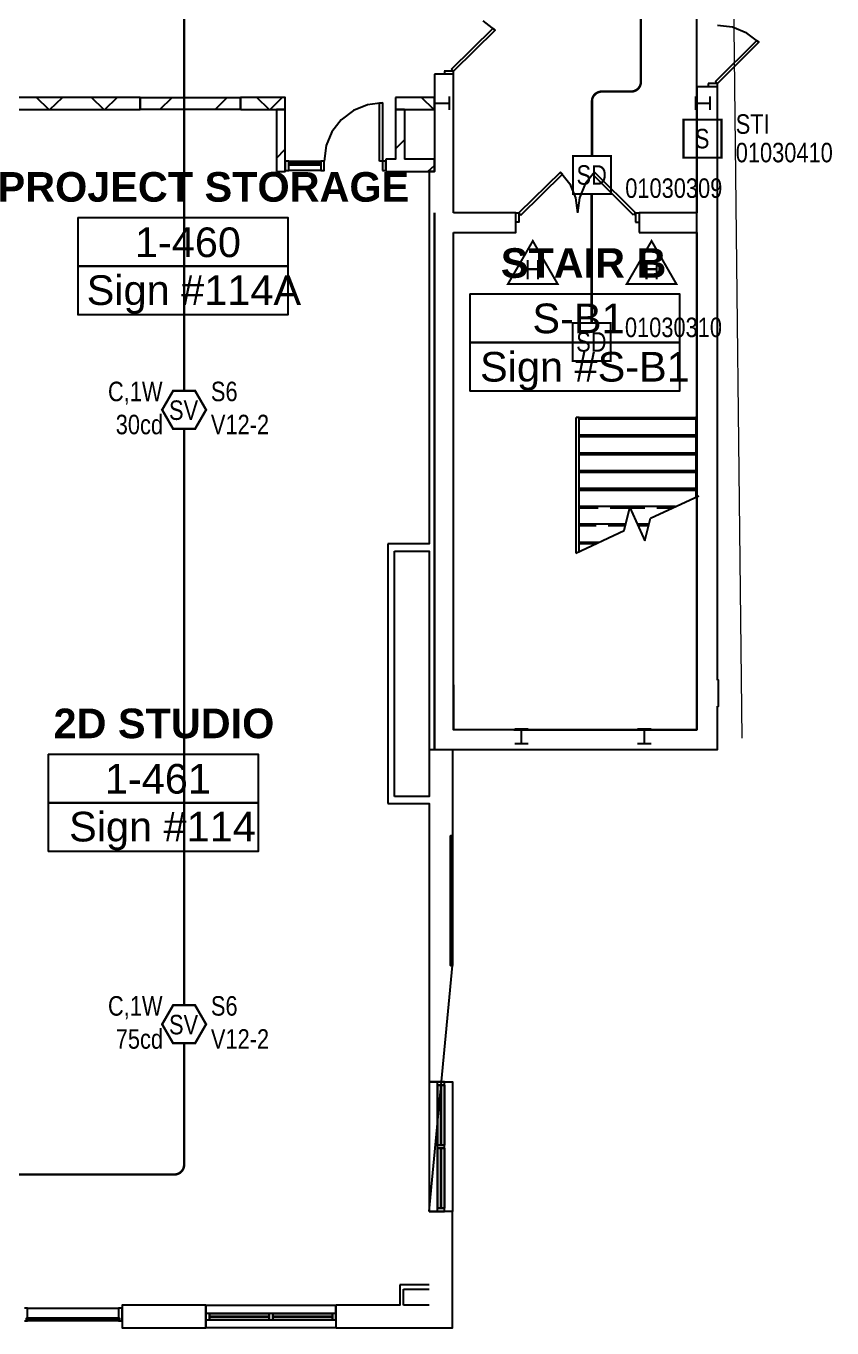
# Model space of a CAD drawing. Header units: inches. Extents: x 8199 to 15931, y 7617 to 15423.
# Drawn here: x 14494 to 14989, y 8095 to 8896 of the extents above; entities that cross this region are included whole.
import ezdxf
from ezdxf.enums import TextEntityAlignment as Align

# ---------------------------------------------------------------- set-up
doc = ezdxf.new("R2010")
doc.units = ezdxf.units.IN
doc.header["$LTSCALE"] = 0.25
doc.header["$MEASUREMENT"] = 0
doc.layers.add('A-FLOR', color=192, linetype='Continuous', lineweight=13)
for name, color, linetype in [('BACKGROUND', 8, 'Continuous'), ('CONDUIT', 6, 'Continuous'), ('DOOR HOLDER', 1, 'Continuous'), ('PULL STATION', 1, 'Continuous'), ('SMOKE DETECTOR', 1, 'Continuous'), ('SPEAKER STROBE', 1, 'Continuous')]:
    doc.layers.add(name, color=color, linetype=linetype)
doc.styles.add('Arial', font='arial.ttf', dxfattribs={"width": 0.8})
doc.styles.add('PDF Arial', font='arial.ttf')
doc.styles.add('PDF Arial Bold', font='arialbd.ttf')

# ---------------------------------------------------------------- blocks, each defined once
blk = doc.blocks.new('150X-AQN5')
at = {"layer": 'DOOR HOLDER', "const_width": 1.25}
blk.add_lwpolyline([(15.26, -8.81), (0, 17.63), (-15.26, -8.81)], close=True, dxfattribs=at)
at = {"layer": 'DOOR HOLDER', "style": 'Arial', "width": 0.8}
blk.add_text('H', height=12, dxfattribs=at).set_placement((0, 0), align=Align.MIDDLE)
blk.add_attdef('SUBSCRIPT', text='', height=12, dxfattribs=at).set_placement((11.35, 10.49), align=Align.MIDDLE_LEFT)
blk = doc.blocks.new('SIGA-278')
at = {"layer": 'PULL STATION', "const_width": 1.3}
blk.add_lwpolyline([(-11.5, -11.68), (-11.5, 11.7), (11.89, 11.7), (11.89, -11.68)], close=True, dxfattribs=at)
at = {"layer": 'PULL STATION', "style": 'Arial', "width": 0.8}
blk.add_text('S', height=12, dxfattribs=at).set_placement((0, 0), align=Align.MIDDLE)
for tag, p in [('ADDRESS', (20.64, 8.96)), ('ZONE', (20.64, -8.58))]:
    blk.add_attdef(tag, text='', height=12, dxfattribs=at).set_placement(p, align=Align.MIDDLE_LEFT)
blk.add_attdef('SUBSCRIPT', text='', height=12, dxfattribs=at).set_placement((-16.56, -9.02), align=Align.MIDDLE_RIGHT)
blk = doc.blocks.new('GC-S7VM')
at = {"layer": 'SPEAKER STROBE', "const_width": 1.46}
blk.add_lwpolyline([(13.83, 0.21), (7.08, 11.9), (-6.42, 11.9), (-13.17, 0.21), (-6.42, -11.49), (7.08, -11.49)], close=True, dxfattribs=at)
at = {"layer": 'SPEAKER STROBE', "style": 'Arial', "width": 0.8}
blk.add_text('SV', height=12, dxfattribs=at).set_placement((0, 0), align=Align.MIDDLE)
for tag, p in [('C', (-12.95, 11.52)), ('CANDELA', (-12.62, -8.82)), ('1/2W', (-12.62, -29.16))]:
    blk.add_attdef(tag, text='', height=12, dxfattribs=at).set_placement(p, align=Align.MIDDLE_RIGHT)
for tag, p in [('Speaker_Circuit', (16.8, 11.52)), ('Visual_Circuit', (16.8, -8.82))]:
    blk.add_attdef(tag, text='', height=12, dxfattribs=at).set_placement(p, align=Align.MIDDLE_LEFT)
blk = doc.blocks.new('SIGA-PD')
at = {"layer": 'SMOKE DETECTOR', "const_width": 1.3}
blk.add_lwpolyline([(-11.5, -11.68), (-11.5, 11.7), (11.89, 11.7), (11.89, -11.68)], close=True, dxfattribs=at)
at = {"layer": 'SMOKE DETECTOR', "style": 'Arial', "width": 0.8}
blk.add_text('SD', height=12, dxfattribs=at).set_placement((0, 0), align=Align.MIDDLE)
for tag, p in [('ADDRESS', (20.64, 8.96)), ('ZONE', (20.64, -8.58))]:
    blk.add_attdef(tag, text='', height=12, dxfattribs=at).set_placement(p, align=Align.MIDDLE_LEFT)
blk.add_attdef('SUBSCRIPT', text='', height=12, dxfattribs=at).set_placement((-16.56, -9.02), align=Align.MIDDLE_RIGHT)

msp = doc.modelspace()

# ---------------------------------------------------------------- linework, layer by layer
at = {"layer": 'A-FLOR', "color": 8, "lineweight": 9}
msp.add_line((14927.81, 8995.11), (14933.79, 8458.11), dxfattribs=at)
at = {"layer": 'BACKGROUND', "ltscale": 1.198343}
msp.add_lwpolyline([(14906.02, 8463.26), (14906.02, 9010.27)], dxfattribs=at)
at = {"layer": 'BACKGROUND'}
for points in [[(14782.12, 8893.68), (14774.77, 8899.41)], [(14755.33, 8869.78), (14780.82, 8894.95)], [(14780.82, 8894.95), (14782.12, 8893.68), (14756.62, 8868.51)], [(14928.04, 8895.59), (14918.79, 8896.55)], [(14936.92, 8891.76), (14928, 8895.58)], [(14944.24, 8886.34), (14936.94, 8891.76)], [(14917.49, 8862.14), (14943, 8887.31)], [(14942.96, 8887.3), (14944.24, 8886.34), (14918.73, 8860.86)], [(14744.83, 8866.6), (14744.83, 8852.26), (14744.83, 8844.93), (14744.83, 8814.35), (14744.83, 8806.7), (14741.64, 8806.7), (14744.83, 8806.7), (14744.83, 8814.35), (14726.36, 8814.35)], [(14756.62, 8781.22), (14756.62, 8866.6), (14744.81, 8866.6)], [(14756.62, 8866.6), (14756.62, 8868.51), (14750.88, 8868.51)], [(14750.91, 8868.51), (14750.91, 8866.6)], [(14756.62, 8868.51), (14755.33, 8869.78)], [(14906.02, 8858.95), (14906.02, 8781.21), (14870.67, 8781.21)], [(14906.07, 8858.95), (14918.8, 8858.95), (14918.8, 8860.86), (14913.05, 8860.86)], [(14913.03, 8860.86), (14913.03, 8858.95)], [(14918.8, 8860.86), (14917.52, 8862.14)], [(14918.8, 8493.85), (14918.8, 8771.03), (14918.8, 8858.95)], [(14423.05, 8844.93), (14563.86, 8844.93), (14563.86, 8852.26), (14430.04, 8852.26)], [(14507.83, 8844.94), (14500.18, 8852.26)], [(14508.43, 8844.93), (14516.09, 8852.26)], [(14541.58, 8844.93), (14533.93, 8852.26)], [(14542.18, 8844.93), (14549.84, 8852.25)], [(14563.85, 8852.25), (14625.66, 8852.25), (14625.66, 8844.93), (14563.85, 8844.93)], [(14563.86, 8852.26), (14563.86, 8844.93)], [(14575.99, 8844.94), (14583.64, 8852.27)], [(14610.07, 8844.93), (14617.4, 8852.26)], [(14625.66, 8844.93), (14625.66, 8852.25)], [(14647.67, 8806.7), (14653.07, 8806.7), (14653.07, 8844.93), (14647.67, 8844.93), (14653.07, 8844.93), (14653.07, 8852.26), (14625.69, 8852.26)], [(14643.21, 8844.93), (14635.56, 8852.26)], [(14643.83, 8844.93), (14651.15, 8852.26)], [(14720.95, 8852.26), (14720.95, 8844.93), (14720.95, 8814.35), (14714.91, 8814.35)], [(14726.36, 8844.93), (14744.83, 8844.93), (14744.83, 8852.26), (14720.93, 8852.26)], [(14744.52, 8844.94), (14736.89, 8852.26)], [(14745.14, 8844.61), (14745.14, 8852.9)], [(14754.08, 8844.61), (14754.08, 8852.9)], [(14905.4, 8844.61), (14905.4, 8852.9)], [(14914.33, 8844.61), (14914.33, 8852.9)], [(14625.71, 8844.93), (14647.67, 8844.93), (14647.67, 8806.71)], [(14695.14, 8844.3), (14687.47, 8838.56)], [(14703.76, 8847.8), (14695.14, 8844.3)], [(14712.95, 8849.07), (14703.7, 8847.79)], [(14711.05, 8849.07), (14712.95, 8849.07), (14712.95, 8813.07), (14711.05, 8813.07)], [(14711.08, 8813.08), (14711.08, 8849.08)], [(14726.35, 8844.93), (14720.92, 8844.93), (14726.35, 8844.93), (14726.35, 8814.35)], [(14745.14, 8848.76), (14754.08, 8848.76)], [(14905.4, 8848.76), (14914.33, 8848.76)], [(14687.5, 8838.56), (14681.78, 8831.24)], [(14681.74, 8831.23), (14678.24, 8822.63)], [(14647.67, 8814.98), (14653.07, 8820.4)], [(14678.26, 8822.63), (14676.99, 8813.08)], [(14720.92, 8820.72), (14726.35, 8826.13)], [(14653.07, 8813.07), (14653.07, 8807.34)], [(14653.1, 8807.34), (14655.31, 8807.34), (14655.31, 8813.07), (14653.1, 8813.07)], [(14655.28, 8813.07), (14675.04, 8813.07), (14675.04, 8807.33), (14655.28, 8807.33)], [(14655.28, 8810.84), (14675.04, 8810.84), (14675.04, 8811.79), (14655.28, 8811.79)], [(14655.31, 8811.8), (14655.31, 8810.84)], [(14675.03, 8807.34), (14676.96, 8807.34), (14676.96, 8813.07), (14675.03, 8813.07)], [(14712.95, 8813.07), (14712.95, 8807.33)], [(14712.97, 8807.33), (14714.87, 8807.33), (14714.87, 8813.07), (14712.97, 8813.07)], [(14714.87, 8814.35), (14714.87, 8806.7)], [(14740.68, 8806.7), (14744.83, 8810.52)], [(14714.91, 8806.71), (14741.67, 8806.71), (14741.67, 8577.64), (14720.3, 8577.64)], [(14822.26, 8806.38), (14796.78, 8781.22)], [(14798.02, 8779.94), (14823.51, 8805.11), (14822.25, 8806.38)], [(14822.26, 8806.38), (14827.97, 8799.05)], [(14842.03, 8805.11), (14843.29, 8806.39), (14837.56, 8799.06)], [(14867.18, 8779.94), (14842, 8805.11)], [(14843.24, 8806.38), (14868.42, 8781.21), (14868.42, 8775.48)], [(14828.01, 8799.06), (14831.5, 8790.46)], [(14837.53, 8799.05), (14834.03, 8790.45)], [(14831.49, 8790.45), (14832.75, 8781.21)], [(14834.05, 8790.46), (14832.79, 8781.22)], [(14525.64, 8778.35), (14525.64, 8748.4), (14525.64, 8718.45)], [(14525.65, 8778.35), (14654.68, 8778.35), (14654.68, 8748.4), (14525.65, 8748.4), (14654.68, 8748.4), (14654.68, 8718.46), (14525.65, 8718.46)], [(14756.63, 8769.11), (14794.84, 8769.11), (14794.84, 8781.21), (14756.63, 8781.21)], [(14794.84, 8781.21), (14796.76, 8781.21), (14796.76, 8775.48), (14794.84, 8775.48)], [(14796.75, 8781.21), (14798.01, 8779.93)], [(14868.42, 8781.21), (14867.16, 8779.94)], [(14868.42, 8781.21), (14870.66, 8781.21), (14870.66, 8769.11)], [(14868.42, 8775.48), (14870.66, 8775.48)], [(14870.67, 8769.11), (14906.02, 8769.11), (14906.02, 8463.26), (14756.62, 8463.26)], [(14756.62, 8490.99), (14756.62, 8463.27), (14756.62, 8769.11)], [(14766.49, 8731.51), (14766.49, 8701.57), (14766.49, 8671.62)], [(14766.51, 8731.52), (14895.53, 8731.52), (14895.53, 8701.57), (14766.51, 8701.57), (14895.53, 8701.57), (14895.53, 8671.62), (14766.51, 8671.62)], [(14831.81, 8655.38), (14831.81, 8571.91)], [(14833.74, 8572.87), (14833.74, 8578.6), (14833.74, 8589.75), (14833.74, 8600.58), (14833.74, 8611.73), (14833.74, 8622.56), (14833.74, 8633.4), (14833.74, 8644.54), (14833.74, 8655.38), (14831.84, 8655.38)], [(14833.72, 8655.37), (14905.4, 8655.37), (14905.4, 8644.54), (14905.4, 8633.39), (14905.4, 8622.56), (14905.4, 8611.73), (14905.4, 8606.31)], [(14906.02, 8655.37), (14905.38, 8655.37)], [(14905.4, 8644.54), (14833.72, 8644.54)], [(14905.4, 8633.39), (14833.72, 8633.39)], [(14905.4, 8622.56), (14833.72, 8622.56)], [(14905.4, 8611.73), (14833.72, 8611.73)], [(14877.7, 8593.57), (14907.32, 8607.27)], [(14845.52, 8599.63), (14833.73, 8599.63)], [(14892.99, 8600.58), (14833.74, 8600.58)], [(14864.63, 8599.63), (14852.85, 8599.63)], [(14861.44, 8585.93), (14864.95, 8599.94)], [(14864.97, 8599.94), (14874.19, 8579.56)], [(14874.19, 8599.62), (14864.97, 8599.62)], [(14891.07, 8599.62), (14881.53, 8599.62)], [(14831.78, 8571.9), (14861.41, 8585.92)], [(14844.23, 8588.79), (14833.7, 8588.79)], [(14862.4, 8589.75), (14833.73, 8589.75)], [(14862.09, 8588.8), (14851.58, 8588.8)], [(14876.73, 8589.75), (14869.41, 8589.75)], [(14876.42, 8588.79), (14870.03, 8588.79)], [(14874.16, 8579.55), (14877.67, 8593.57)], [(14846.15, 8578.6), (14833.72, 8578.6)], [(14716.17, 8577.64), (14716.17, 8422.17), (14716.17, 8418.03)], [(14720.32, 8577.64), (14716.19, 8577.64)], [(14720.3, 8573.18), (14741.67, 8573.18), (14741.67, 8451.17), (14741.67, 8422.18), (14720.3, 8422.18)], [(14720.32, 8422.17), (14720.32, 8573.19)], [(14843.91, 8577.64), (14833.72, 8577.64)], [(14918.78, 8477.92), (14919.42, 8477.92), (14919.42, 8493.86), (14918.78, 8493.86)], [(14906.07, 8451.17), (14918.8, 8451.17), (14918.8, 8477.92)], [(14793.55, 8463.26), (14906.02, 8463.26)], [(14802.47, 8463.58), (14794.19, 8463.58)], [(14798.37, 8454.67), (14798.37, 8463.59)], [(14877.98, 8463.58), (14869.69, 8463.58)], [(14873.88, 8454.67), (14873.88, 8463.59)], [(14741.64, 8451.16), (14744.83, 8451.16)], [(14741.66, 8451.16), (14756, 8451.16), (14756, 8397.96), (14754.71, 8397.96), (14756, 8397.96), (14756, 8318.31), (14754.71, 8318.31), (14756, 8318.31)], [(14744.81, 8451.16), (14906.02, 8451.16)], [(14802.47, 8454.66), (14794.19, 8454.66)], [(14877.98, 8454.66), (14869.69, 8454.66)], [(14507.46, 8448.29), (14636.51, 8448.29), (14636.51, 8418.35), (14507.46, 8418.35), (14636.51, 8418.35), (14636.51, 8388.4), (14507.46, 8388.4)], [(14507.46, 8448.29), (14507.46, 8418.35), (14507.46, 8388.4)], [(14716.2, 8418.03), (14741.67, 8418.03), (14741.67, 8246.63), (14741.67, 8166.99)], [(14741.65, 8166.99), (14746.75, 8166.99), (14746.75, 8168.9), (14746.75, 8205.85), (14746.75, 8168.9), (14746.75, 8205.85), (14746.75, 8207.76), (14746.75, 8244.72), (14746.75, 8207.76), (14746.75, 8244.72), (14746.75, 8246.63), (14741.65, 8246.63)], [(14741.66, 8246.63), (14756, 8246.63), (14756, 8166.99), (14750.88, 8166.99)], [(14746.76, 8166.99), (14750.91, 8166.99), (14750.91, 8168.9), (14750.91, 8205.86), (14750.91, 8168.9), (14750.91, 8205.86), (14746.76, 8205.86), (14750.91, 8205.86), (14750.91, 8207.77), (14750.91, 8244.72), (14750.91, 8207.77), (14750.91, 8244.72), (14746.76, 8244.72), (14750.91, 8244.72), (14750.91, 8246.64), (14746.76, 8246.64)], [(14748.66, 8244.72), (14748.99, 8244.72), (14748.99, 8207.77), (14748.66, 8207.77)], [(14748.68, 8207.76), (14748.68, 8244.72)], [(14750.88, 8246.63), (14756, 8246.63)], [(14748.66, 8205.85), (14748.99, 8205.85), (14748.99, 8168.9), (14748.66, 8168.9)], [(14748.68, 8168.9), (14748.68, 8205.85)], [(14684.33, 8095.31), (14756, 8095.31), (14756, 8109.32), (14756, 8166.99), (14741.66, 8166.99)], [(14723.49, 8121.75), (14723.49, 8119.2), (14723.49, 8109.32), (14684.31, 8109.32)], [(14741.67, 8121.75), (14723.5, 8121.75)], [(14725.72, 8109.32), (14725.72, 8119.2)], [(14725.74, 8119.2), (14741.67, 8119.2)], [(14494.1, 8101.35), (14494.74, 8101.35), (14494.74, 8107.41), (14492.82, 8107.41)], [(14494.77, 8107.41), (14550.51, 8107.41), (14550.51, 8101.36), (14494.77, 8101.36)], [(14550.53, 8099.77), (14552.75, 8099.77), (14552.75, 8107.41), (14550.53, 8107.41)], [(14552.7, 8095.3), (14604.31, 8095.3), (14604.31, 8109.32), (14552.7, 8109.32)], [(14552.75, 8109.32), (14552.75, 8095.31)], [(14604.31, 8109.32), (14604.31, 8104.22), (14604.31, 8100.4), (14604.31, 8095.3)], [(14684.28, 8100.4), (14684.28, 8104.22), (14684.28, 8109.32), (14684.28, 8095.3), (14604.33, 8095.3)], [(14604.33, 8109.32), (14684.28, 8109.32)], [(14741.67, 8109.32), (14725.74, 8109.32)], [(14492.82, 8099.76), (14494.74, 8099.76), (14494.74, 8100.4), (14494.1, 8100.4)], [(14494.09, 8101.04), (14551.14, 8101.04), (14551.14, 8101.36), (14494.09, 8101.36)], [(14494.09, 8100.4), (14551.14, 8100.4), (14551.14, 8100.72), (14494.09, 8100.72)], [(14494.12, 8100.72), (14494.12, 8100.4), (14494.12, 8101.36), (14494.12, 8101.04)], [(14494.77, 8100.4), (14550.51, 8100.4), (14550.51, 8099.76), (14494.77, 8099.76)], [(14550.49, 8101.36), (14551.14, 8101.36), (14551.14, 8100.4), (14550.49, 8100.4)], [(14604.31, 8100.4), (14606.55, 8100.4), (14606.55, 8104.22), (14604.31, 8104.22)], [(14606.55, 8104.22), (14606.55, 8100.4)], [(14606.55, 8101.99), (14606.55, 8102.63)], [(14643.21, 8104.23), (14606.58, 8104.23)], [(14606.58, 8102.63), (14643.21, 8102.63), (14643.21, 8101.99), (14606.58, 8101.99)], [(14606.58, 8100.4), (14643.21, 8100.4)], [(14643.19, 8100.4), (14645.44, 8100.4), (14645.44, 8104.22), (14643.19, 8104.22)], [(14682.05, 8104.22), (14645.42, 8104.22)], [(14645.42, 8102.63), (14682.05, 8102.63), (14682.05, 8101.99), (14645.42, 8101.99)], [(14645.42, 8100.4), (14682.05, 8100.4)], [(14645.44, 8104.22), (14645.44, 8100.4)], [(14645.44, 8102), (14645.44, 8102.63)], [(14684.28, 8104.22), (14682.06, 8104.22)], [(14682.06, 8100.4), (14684.28, 8100.4), (14684.28, 8095.3)]]:
    msp.add_lwpolyline(points, dxfattribs=at)
for points in [[(14744.83, 8781.22), (14744.83, 8463.27), (14744.83, 8451.16)], [(14754.7, 8318.31), (14754.7, 8397.96)], [(14750.91, 8207.77), (14746.76, 8207.77)], [(14750.91, 8168.9), (14746.76, 8168.9)], [(14606.58, 8104.23), (14643.21, 8104.23)], [(14643.21, 8100.4), (14606.58, 8100.4)], [(14643.21, 8104.23), (14643.21, 8100.4)], [(14645.42, 8104.22), (14682.05, 8104.22)], [(14682.05, 8100.4), (14645.42, 8100.4)], [(14682.05, 8104.22), (14682.05, 8100.4)]]:
    msp.add_lwpolyline(points, close=True, dxfattribs=at)
at = {"layer": 'BACKGROUND', "ltscale": 0.066775}
for points in [[(14905.4, 8654.42), (14833.69, 8654.42)], [(14905.4, 8643.59), (14833.69, 8643.59)], [(14905.4, 8632.44), (14833.69, 8632.44)], [(14905.4, 8621.61), (14833.69, 8621.6)], [(14905.4, 8610.45), (14833.69, 8610.45)]]:
    msp.add_lwpolyline(points, dxfattribs=at)
at = {"layer": 'BACKGROUND', "ltscale": 0.374992}
msp.add_lwpolyline([(14741.67, 8166.99), (14756, 8318.31)], dxfattribs=at)
at = {"layer": 'BACKGROUND', "ltscale": 0.031677}
msp.add_lwpolyline([(14494.74, 8099.76), (14494.74, 8107.41)], dxfattribs=at)
at = {"layer": 'BACKGROUND', "ltscale": 0.031653}
msp.add_lwpolyline([(14550.51, 8107.41), (14550.51, 8099.76)], dxfattribs=at)
at = {"layer": 'CONDUIT', "lineweight": 0, "const_width": 1.5}
for points in [[(14617.03, 8927.66), (14596.93, 8927.66, 0.414214), (14590.93, 8921.66), (14590.93, 8671.81)], [(14871.74, 8922.17), (14871.74, 8861.92, -0.414214), (14865.74, 8855.92), (14847.67, 8855.92, 0.414214), (14841.67, 8849.92), (14841.67, 8816.29)], [(14590.93, 8270.42), (14590.93, 8195.7, -0.414214), (14584.93, 8189.7), (14455.96, 8189.7)]]:
    msp.add_lwpolyline(points, format="xyb", dxfattribs=at)
for points in [[(14841.47, 8713.6), (14841.47, 8792.91)], [(14590.93, 8648.42), (14590.93, 8293.81)]]:
    msp.add_lwpolyline(points, dxfattribs=at)

# ---------------------------------------------------------------- block references
at = {"layer": 'DOOR HOLDER'}
for p in [(14805.28, 8746.36), (14878.28, 8746.36)]:
    msp.add_blockref('150X-AQN5', p, dxfattribs=at)
at = {"layer": 'PULL STATION'}
msp.add_blockref('SIGA-278', (14909.39, 8826.97), dxfattribs=at).add_auto_attribs({'ADDRESS': 'STI', 'ZONE': '01030410'})
at = {"layer": 'SMOKE DETECTOR'}
ref = msp.add_blockref('SIGA-PD', (14841.47, 8804.59), dxfattribs=at)
ref.add_attrib('ADDRESS', '01030309', dxfattribs={"height": 12, "style": 'Arial', "width": 0.8}).set_placement((14862.12, 8796.5), align=Align.MIDDLE_LEFT)
msp.add_blockref('SIGA-PD', (14841.28, 8701.9), dxfattribs=at).add_auto_attribs({'ADDRESS': '01030310'})
at = {"layer": 'SPEAKER STROBE'}
for p, values in [((14590.6, 8659.91), {'C': 'C,1W', 'Speaker_Circuit': 'S6', 'Visual_Circuit': 'V12-2', 'CANDELA': '30cd'}), ((14590.6, 8281.91), {'C': 'C,1W', 'Speaker_Circuit': 'S6', 'Visual_Circuit': 'V12-2', 'CANDELA': '75cd'})]:
    msp.add_blockref('GC-S7VM', p, dxfattribs=at).add_auto_attribs(values)

# ---------------------------------------------------------------- texts
at = {"layer": 'BACKGROUND', "attachment_point": 7}
for s, insert, char_height, style in [('PROJECT STORAGE', (14476.26, 8787.9), 18.2163, 'PDF Arial Bold'), ('1-460', (14560.69, 8753.82), 18.245, 'PDF Arial'), ('STAIR B', (14785.61, 8741.07), 18.216, 'PDF Arial Bold'), ('Sign #114A', (14531.06, 8719.14), 18.245, 'PDF Arial'), ('S-B1', (14805.04, 8706.99), 18.245, 'PDF Arial'), ('Sign #S-B1', (14772.86, 8671.99), 18.245, 'PDF Arial'), ('2D STUDIO', (14510.67, 8457.85), 18.216, 'PDF Arial Bold'), ('1-461', (14542.21, 8423.77), 18.245, 'PDF Arial'), ('Sign #114', (14520.23, 8389.09), 18.245, 'PDF Arial')]:
    msp.add_mtext(s, dxfattribs=dict(at, insert=insert, char_height=char_height, style=style))

doc.saveas('drawing.dxf')
